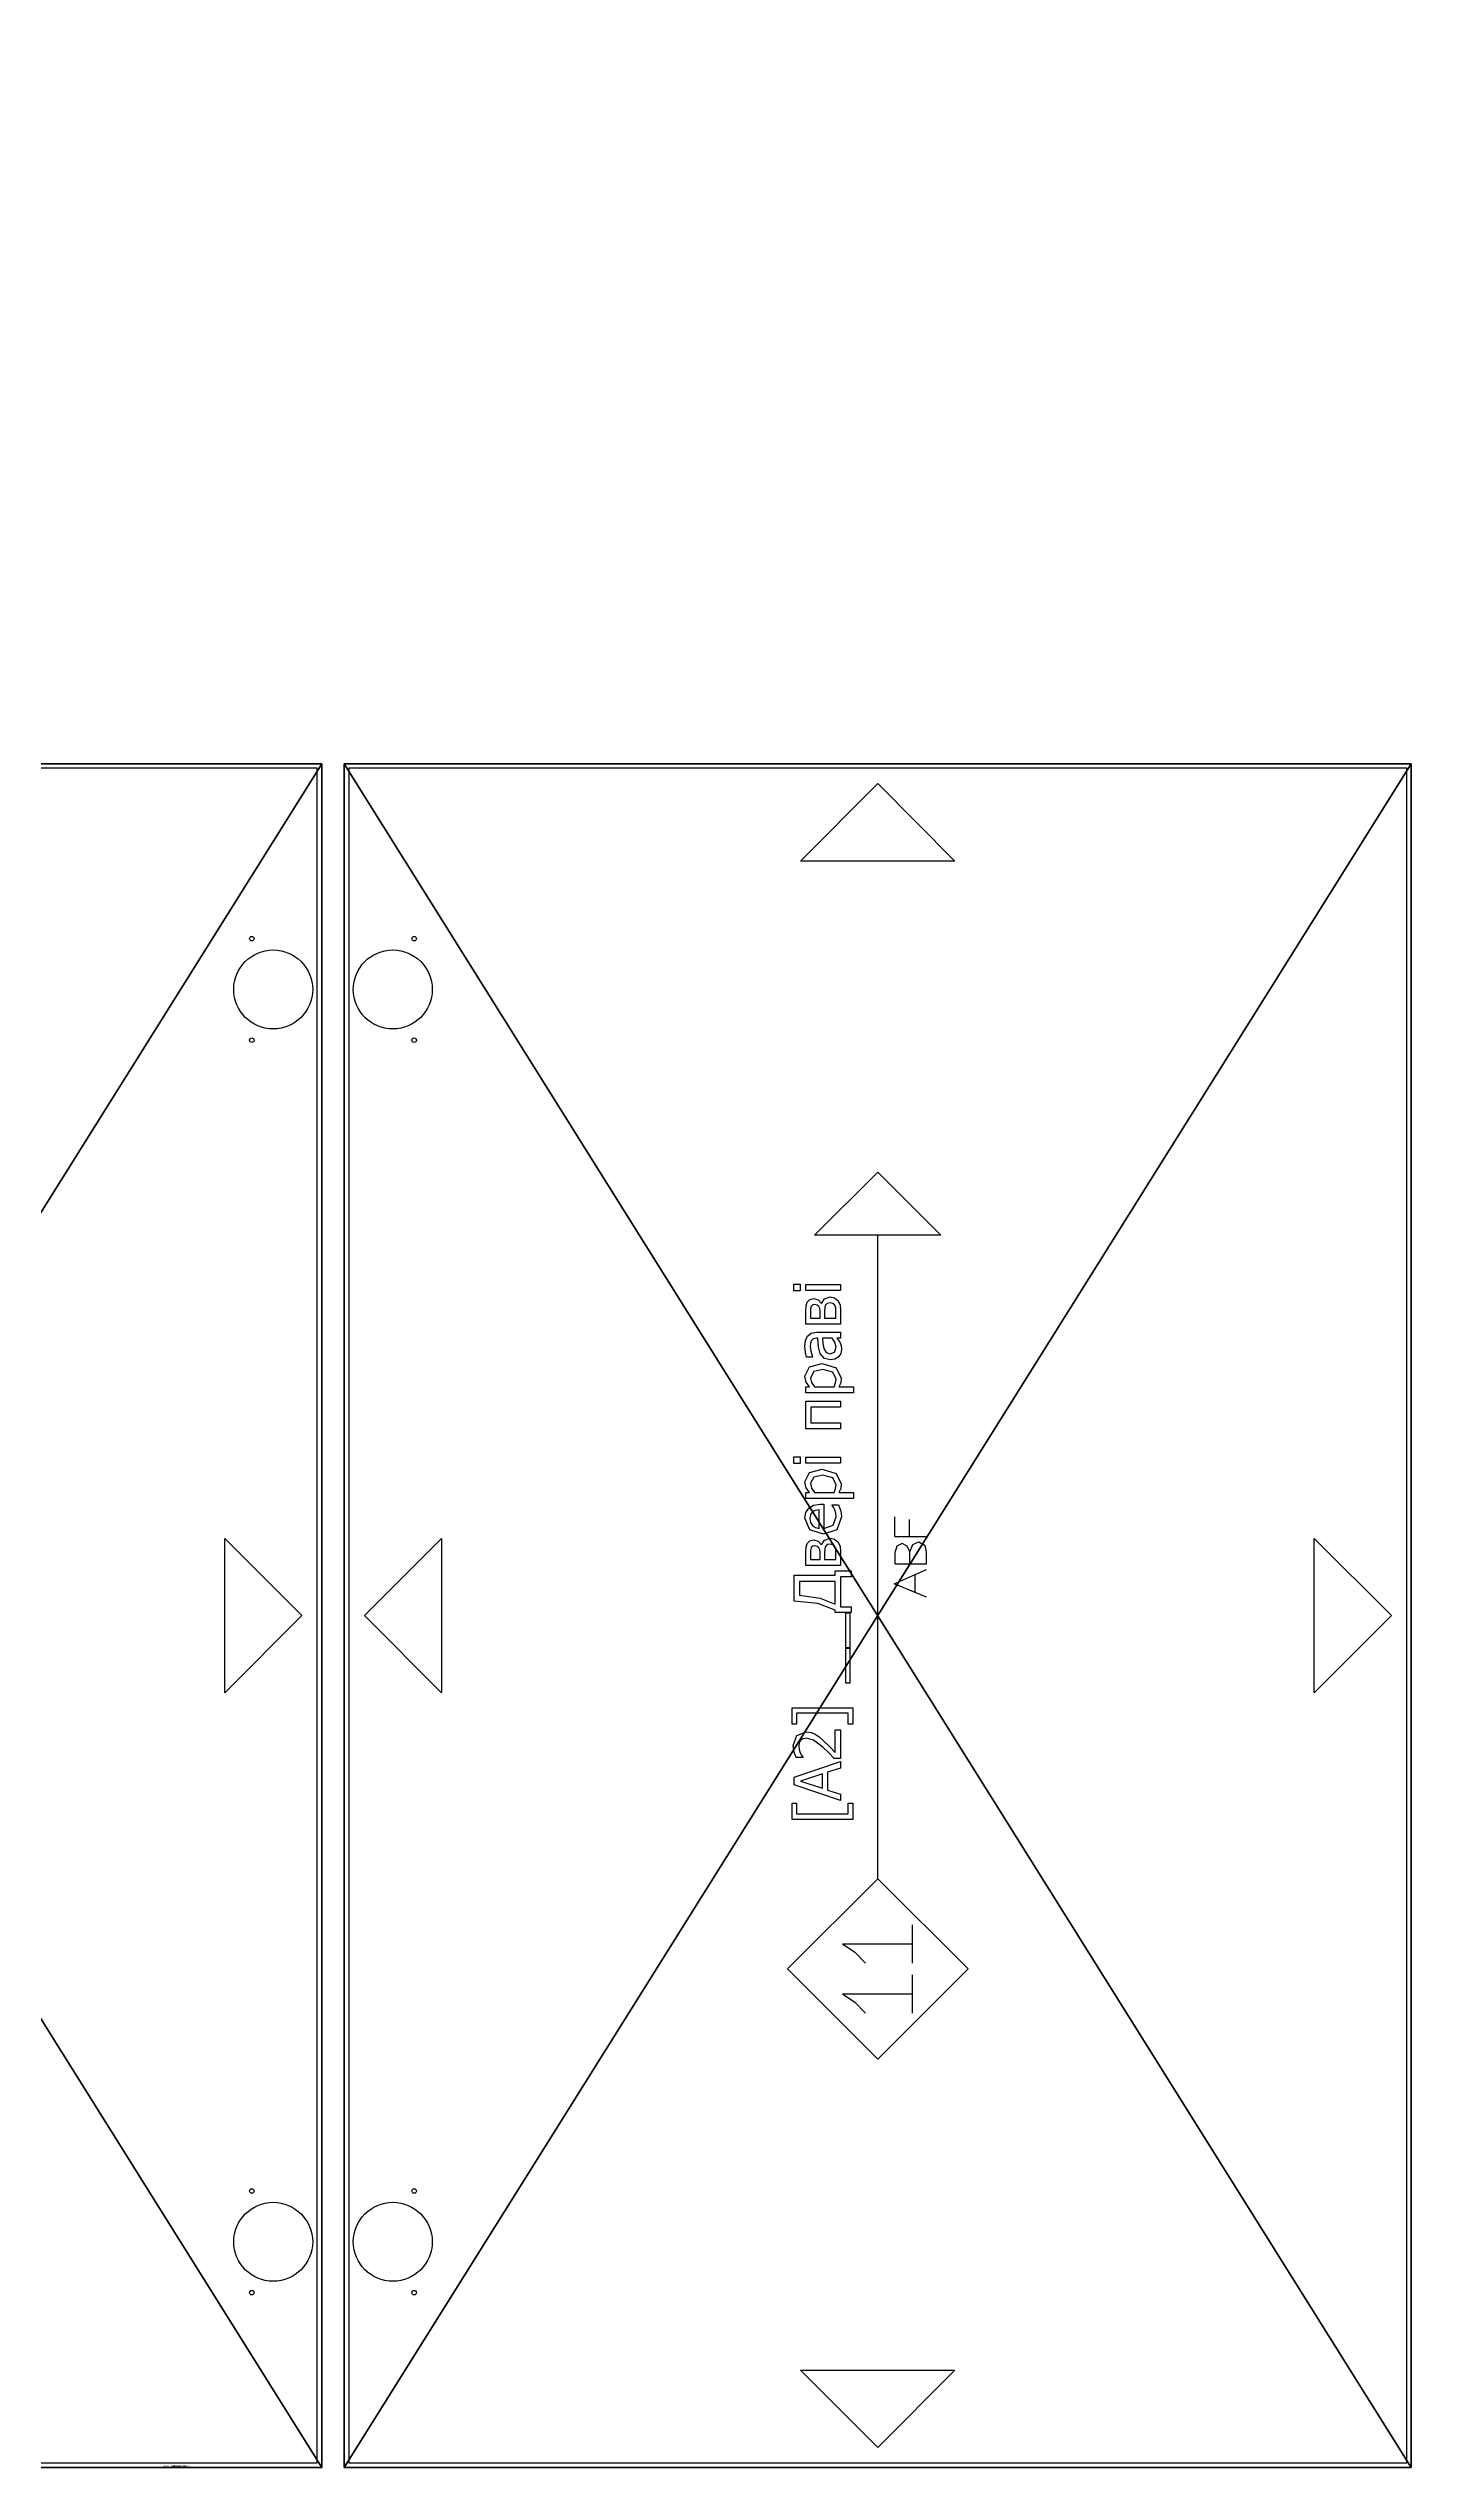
# Model space of a CAD drawing. Header units: millimetres. Extents: x -45532 to 18, y -11338 to 4436.
# Drawn here: x -8502 to -7893, y -2 to 1072 of the extents above; entities that cross this region are included whole.
import ezdxf

# ---------------------------------------------------------------- set-up
doc = ezdxf.new("R2010")
doc.units = ezdxf.units.MM
doc.header["$LTSCALE"] = 25.4
doc.layers.get('0').update_dxf_attribs({"true_color": 0xffffff})
for name, color, linetype, true_color in [('ABF_cuttingLines', 134, 'Continuous', 0x009987), ('ABF_edgeBanding', 252, 'Continuous', 0x777799), ('ABF_Label', 190, 'Continuous', 0x9900ff), ('DEPTH13-ARTICLE96053', 36, 'Continuous', 0x664400), ('DEPTH3.0-ARTICLE46331', 134, 'Continuous', 0x009987)]:
    doc.layers.add(name, color=color, linetype=linetype, true_color=true_color)

# ---------------------------------------------------------------- blocks, each defined once
blk = doc.blocks.new('Group376#1')
at = {"layer": 'DEPTH13-ARTICLE96053', "color": 0}
blk.add_circle((-21.5, 0), 17.5, dxfattribs=at)
at = {"layer": 'DEPTH3.0-ARTICLE46331', "color": 0}
for centre in [(-31, 22.5), (-31, -22.5)]:
    blk.add_circle(centre, 1, dxfattribs=at)
blk = doc.blocks.new('Group378#1')
at = {"layer": 'DEPTH13-ARTICLE96053', "color": 0}
blk.add_circle((-21.5, 0), 17.5, dxfattribs=at)
at = {"layer": 'DEPTH3.0-ARTICLE46331', "color": 0}
for centre in [(-31, 22.5), (-31, -22.5)]:
    blk.add_circle(centre, 1, dxfattribs=at)
blk = doc.blocks.new('Group1123#1')
at = {"layer": 'ABF_Label', "color": 0}
for p, q in [((-57.33, 7.03), (-57.33, 24.09)), ((-57.33, 24.09), (-52.77, 24.09)), ((-52.77, 22.84), (-55.79, 22.84)), ((-55.79, 22.84), (-55.79, 8.29)), ((-52.77, 24.09), (-52.77, 22.84)), ((-52, 10.47), (-47.6, 23.51)), ((-46.58, 21.74), (-48.58, 15.59)), ((-47.6, 23.51), (-45.47, 23.51)), ((-44.56, 15.59), (-46.58, 21.74)), ((-45.47, 23.51), (-41.07, 10.47)), ((-39.93, 22.99), (-38.42, 23.52)), ((-39.93, 21.13), (-39.93, 22.99)), ((-39.83, 21.13), (-39.93, 21.13)), ((-39.28, 21.49), (-39.83, 21.13)), ((-38.57, 21.85), (-39.28, 21.49)), ((-37.66, 22.15), (-38.57, 21.85)), ((-38.42, 23.52), (-36.58, 23.78)), ((-36.72, 22.26), (-37.66, 22.15)), ((-35.83, 22.13), (-36.72, 22.26)), ((-36.58, 23.78), (-33.73, 22.81)), ((-35.12, 21.74), (-35.83, 22.13)), ((-34.65, 21.06), (-35.12, 21.74)), ((-34.48, 20.1), (-34.65, 21.06)), ((-33.73, 22.81), (-32.7, 20.19)), ((-30.51, 22.84), (-30.51, 24.09)), ((-30.51, 24.09), (-25.95, 24.09)), ((-27.48, 22.84), (-30.51, 22.84)), ((-27.48, 8.29), (-27.48, 22.84)), ((-25.95, 24.09), (-25.95, 7.03)), ((3.39, 16.9), (4.09, 23.51)), ((4.09, 23.51), (11.37, 23.51)), ((5.72, 22), (4.93, 16.26)), ((9.63, 22), (5.72, 22)), ((9.63, 12.01), (9.63, 22)), ((11.37, 23.51), (11.37, 12.01)), ((24.13, 19.11), (27.41, 20.52)), ((27.41, 20.52), (29.02, 20.26)), ((36, 20.15), (37.64, 20.52)), ((37.64, 20.52), (40.26, 19.19)), ((42.83, 21.89), (42.83, 23.6)), ((42.83, 23.6), (44.7, 23.6)), ((44.7, 21.89), (42.83, 21.89)), ((44.7, 23.6), (44.7, 21.89)), ((65.73, 20.15), (67.36, 20.52)), ((67.36, 20.52), (69.99, 19.19)), ((74.05, 20.33), (75.74, 20.49)), ((75.74, 20.49), (77.43, 20.33)), ((91.38, 21.89), (91.38, 23.6)), ((91.38, 23.6), (93.25, 23.6)), ((93.25, 21.89), (91.38, 21.89)), ((93.25, 23.6), (93.25, 21.89)), ((-49.07, 14.11), (-50.25, 10.47)), ((-44.08, 14.11), (-49.07, 14.11)), ((-48.58, 15.59), (-44.56, 15.59)), ((-42.9, 10.47), (-44.08, 14.11)), ((-40.2, 12.3), (-38.56, 13.87)), ((-38.56, 13.87), (-37.06, 15.44)), ((-37.06, 15.44), (-35.03, 18.06)), ((-35.11, 15.35), (-36.95, 13.49)), ((-34.15, 16.45), (-35.11, 15.35)), ((-35.03, 18.06), (-34.48, 20.1)), ((-33.37, 17.58), (-34.15, 16.45)), ((-32.88, 18.78), (-33.37, 17.58)), ((-32.7, 20.19), (-32.88, 18.78)), ((1.56, 12.01), (3.39, 16.9)), ((4.93, 16.26), (3.23, 12.01)), ((14.15, 10.47), (14.15, 20.25)), ((14.15, 20.25), (17.74, 20.25)), ((17.34, 18.94), (15.77, 18.94)), ((15.77, 18.94), (15.77, 16.26)), ((15.77, 16.26), (17.67, 16.26)), ((17.71, 14.98), (15.77, 14.98)), ((15.77, 14.98), (15.77, 11.78)), ((18.42, 18.91), (17.34, 18.94)), ((17.67, 16.26), (18.52, 16.31)), ((18.68, 14.94), (17.71, 14.98)), ((17.74, 20.25), (19.31, 20.18)), ((19.13, 18.71), (18.42, 18.91)), ((18.52, 16.31), (19.09, 16.55)), ((19.34, 14.76), (18.68, 14.94)), ((19.09, 16.55), (19.5, 17.03)), ((19.51, 18.32), (19.13, 18.71)), ((19.31, 20.18), (20.3, 19.85)), ((19.97, 14.22), (19.34, 14.76)), ((19.5, 17.03), (19.62, 17.74)), ((19.62, 17.74), (19.51, 18.32)), ((20.92, 16.74), (19.9, 15.88)), ((19.9, 15.88), (19.94, 15.82)), ((19.94, 15.82), (21.28, 15)), ((20.12, 13.42), (19.97, 14.22)), ((20.3, 19.85), (21.06, 19.1)), ((21.31, 18), (20.92, 16.74)), ((21.06, 19.1), (21.31, 18)), ((21.28, 15), (21.82, 13.43)), ((22.88, 15.3), (24.13, 19.11)), ((24.17, 11.56), (22.88, 15.3)), ((24.8, 17.54), (24.55, 16.45)), ((24.55, 16.45), (29.73, 16.45)), ((31.33, 15.19), (24.55, 15.19)), ((24.55, 15.19), (25.41, 12.58)), ((25.36, 18.39), (24.8, 17.54)), ((26.19, 18.97), (25.36, 18.39)), ((27.31, 19.16), (26.19, 18.97)), ((28.43, 18.97), (27.31, 19.16)), ((29.17, 18.41), (28.43, 18.97)), ((29.02, 20.26), (30.24, 19.44)), ((29.57, 17.6), (29.17, 18.41)), ((29.73, 16.45), (29.57, 17.6)), ((30.24, 19.44), (31.05, 18.06)), ((31.05, 18.06), (31.33, 16.08)), ((31.33, 16.08), (31.33, 15.19)), ((32.99, 6.86), (32.99, 20.25)), ((32.99, 20.25), (34.64, 20.25)), ((34.64, 20.25), (34.64, 19.23)), ((34.64, 19.23), (36, 20.15)), ((35.88, 18.64), (34.64, 17.84)), ((34.64, 17.84), (34.64, 12.3)), ((37.23, 18.95), (35.88, 18.64)), ((38.97, 18.03), (37.23, 18.95)), ((38.79, 12.69), (39.5, 15.43)), ((39.5, 15.43), (38.97, 18.03)), ((41.2, 15.62), (40.03, 11.72)), ((40.26, 19.19), (41.2, 15.62)), ((42.94, 10.47), (42.94, 20.25)), ((42.94, 20.25), (44.59, 20.25)), ((44.59, 20.25), (44.59, 10.47)), ((52.61, 10.47), (52.61, 20.25)), ((52.61, 20.25), (60.34, 20.25)), ((58.69, 18.83), (54.26, 18.83)), ((54.26, 18.83), (54.26, 10.47)), ((58.69, 10.47), (58.69, 18.83)), ((60.34, 20.25), (60.34, 10.47)), ((62.72, 6.86), (62.72, 20.25)), ((62.72, 20.25), (64.37, 20.25)), ((64.37, 20.25), (64.37, 19.23)), ((64.37, 19.23), (65.73, 20.15)), ((65.61, 18.64), (64.37, 17.84)), ((64.37, 17.84), (64.37, 12.3)), ((66.96, 18.95), (65.61, 18.64)), ((68.69, 18.03), (66.96, 18.95)), ((68.52, 12.69), (69.23, 15.43)), ((69.23, 15.43), (68.69, 18.03)), ((70.93, 15.62), (69.76, 11.72)), ((69.99, 19.19), (70.93, 15.62)), ((71.95, 13.3), (72.38, 15.03)), ((72.38, 15.03), (73.74, 16.17)), ((72.75, 20.04), (74.05, 20.33)), ((72.75, 18.37), (72.75, 20.04)), ((72.85, 18.37), (72.75, 18.37)), ((74.39, 18.86), (72.85, 18.37)), ((74.08, 14.57), (73.65, 13.41)), ((73.74, 16.17), (75.68, 16.69)), ((75.17, 15.19), (74.08, 14.57)), ((75.73, 19.03), (74.39, 18.86)), ((76.62, 15.45), (75.17, 15.19)), ((75.68, 16.69), (78.1, 16.9)), ((76.66, 18.97), (75.73, 19.03)), ((78.1, 15.59), (76.62, 15.45)), ((77.43, 18.7), (76.66, 18.97)), ((77.43, 20.33), (78.68, 19.76)), ((77.93, 18.15), (77.43, 18.7)), ((78.1, 17.22), (77.93, 18.15)), ((78.1, 16.9), (78.1, 17.22)), ((78.1, 12.88), (78.1, 15.59)), ((78.68, 19.76), (79.48, 18.72)), ((79.48, 18.72), (79.74, 17.16)), ((79.74, 17.16), (79.74, 10.47)), ((82.05, 10.47), (82.05, 20.25)), ((82.05, 20.25), (85.64, 20.25)), ((85.25, 18.94), (83.68, 18.94)), ((83.68, 18.94), (83.68, 16.26)), ((83.68, 16.26), (85.57, 16.26)), ((85.62, 14.98), (83.68, 14.98)), ((83.68, 14.98), (83.68, 11.78)), ((86.33, 18.91), (85.25, 18.94)), ((85.57, 16.26), (86.43, 16.31)), ((86.59, 14.94), (85.62, 14.98)), ((85.64, 20.25), (87.22, 20.18)), ((87.03, 18.71), (86.33, 18.91)), ((86.43, 16.31), (86.99, 16.55)), ((87.24, 14.76), (86.59, 14.94)), ((86.99, 16.55), (87.4, 17.03)), ((87.42, 18.32), (87.03, 18.71)), ((87.22, 20.18), (88.21, 19.85)), ((87.88, 14.22), (87.24, 14.76)), ((87.4, 17.03), (87.52, 17.74)), ((87.52, 17.74), (87.42, 18.32)), ((88.83, 16.74), (87.81, 15.88)), ((87.81, 15.88), (87.85, 15.82)), ((87.85, 15.82), (89.18, 15)), ((88.02, 13.42), (87.88, 14.22)), ((88.21, 19.85), (88.97, 19.1)), ((89.22, 18), (88.83, 16.74)), ((88.97, 19.1), (89.22, 18)), ((89.18, 15), (89.72, 13.43)), ((91.49, 10.47), (91.49, 20.25)), ((91.49, 20.25), (93.14, 20.25)), ((93.14, 20.25), (93.14, 10.47)), ((-106.46, 9.92), (-108.75, 6.47)), ((-106.46, 9.92), (-106.46, -9.75)), ((-92.39, 9.92), (-94.68, 6.47)), ((-92.39, 9.92), (-92.39, -9.75)), ((-52.77, 7.03), (-57.33, 7.03)), ((-55.79, 8.29), (-52.77, 8.29)), ((-52.77, 8.29), (-52.77, 7.03)), ((-50.25, 10.47), (-52, 10.47)), ((-41.07, 10.47), (-42.9, 10.47)), ((-40.2, 10.47), (-40.2, 12.3)), ((-32.15, 10.47), (-40.2, 10.47)), ((-36.95, 13.49), (-38.56, 11.96)), ((-38.56, 11.96), (-32.15, 11.96)), ((-32.15, 11.96), (-32.15, 10.47)), ((-30.51, 7.03), (-30.51, 8.29)), ((-30.51, 8.29), (-27.48, 8.29)), ((-25.95, 7.03), (-30.51, 7.03)), ((-19.03, 7.84), (-19.03, 8.98)), ((-19.03, 8.98), (-9.24, 8.98)), ((-9.24, 7.84), (-19.03, 7.84)), ((-9.24, 8.98), (-8.96, 8.98)), ((-9.24, 7.84), (-9.24, 8.98)), ((-9.24, 8.98), (0.83, 8.98)), ((-8.96, 7.84), (-9.24, 7.84)), ((0.83, 7.84), (-9.24, 7.84)), ((-8.96, 8.98), (-8.96, 7.84)), ((0.83, 8.98), (0.83, 7.84)), ((0.85, 7.51), (0.85, 12.01)), ((0.85, 12.01), (1.56, 12.01)), ((2.5, 7.51), (0.85, 7.51)), ((10.96, 10.5), (2.5, 10.5)), ((2.5, 10.5), (2.5, 7.51)), ((3.23, 12.01), (9.63, 12.01)), ((10.96, 7.51), (10.96, 10.5)), ((12.6, 7.51), (10.96, 7.51)), ((11.37, 12.01), (12.6, 12.01)), ((12.6, 12.01), (12.6, 7.51)), ((17.99, 10.47), (14.15, 10.47)), ((15.77, 11.78), (17.2, 11.78)), ((17.2, 11.78), (18.58, 11.85)), ((19.55, 10.63), (17.99, 10.47)), ((18.58, 11.85), (19.42, 12.13)), ((19.42, 12.13), (19.95, 12.66)), ((20.8, 11.25), (19.55, 10.63)), ((19.95, 12.66), (20.12, 13.42)), ((21.55, 12.17), (20.8, 11.25)), ((21.82, 13.43), (21.55, 12.17)), ((27.8, 10.24), (24.17, 11.56)), ((25.41, 12.58), (27.78, 11.68)), ((27.78, 11.68), (28.85, 11.8)), ((28.79, 10.31), (27.8, 10.24)), ((29.66, 10.51), (28.79, 10.31)), ((28.85, 11.8), (29.79, 12.11)), ((30.43, 10.78), (29.66, 10.51)), ((29.79, 12.11), (30.54, 12.5)), ((31.15, 11.06), (30.43, 10.78)), ((30.54, 12.5), (31.05, 12.86)), ((31.05, 12.86), (31.15, 12.86)), ((31.15, 12.86), (31.15, 11.06)), ((34.64, 6.86), (32.99, 6.86)), ((34.64, 12.3), (35.75, 11.87)), ((35.79, 10.44), (34.64, 10.96)), ((34.64, 10.96), (34.64, 6.86)), ((35.75, 11.87), (36.8, 11.75)), ((37.08, 10.27), (35.79, 10.44)), ((36.8, 11.75), (38.79, 12.69)), ((40.03, 11.72), (37.08, 10.27)), ((44.59, 10.47), (42.94, 10.47)), ((54.26, 10.47), (52.61, 10.47)), ((60.34, 10.47), (58.69, 10.47)), ((64.37, 6.86), (62.72, 6.86)), ((64.37, 12.3), (65.48, 11.87)), ((65.51, 10.44), (64.37, 10.96)), ((64.37, 10.96), (64.37, 6.86)), ((65.48, 11.87), (66.53, 11.75)), ((66.8, 10.27), (65.51, 10.44)), ((66.53, 11.75), (68.52, 12.69)), ((69.76, 11.72), (66.8, 10.27)), ((72.19, 12.06), (71.95, 13.3)), ((72.82, 11.06), (72.19, 12.06)), ((73.77, 10.42), (72.82, 11.06)), ((73.65, 13.41), (74.12, 12.14)), ((74.92, 10.2), (73.77, 10.42)), ((74.12, 12.14), (75.51, 11.71)), ((76.06, 10.32), (74.92, 10.2)), ((75.51, 11.71), (76.92, 12.05)), ((76.91, 10.67), (76.06, 10.32)), ((77.56, 11.09), (76.91, 10.67)), ((76.92, 12.05), (78.1, 12.88)), ((78.1, 11.51), (77.56, 11.09)), ((78.1, 10.47), (78.1, 11.51)), ((79.74, 10.47), (78.1, 10.47)), ((85.9, 10.47), (82.05, 10.47)), ((83.68, 11.78), (85.11, 11.78)), ((85.11, 11.78), (86.48, 11.85)), ((87.46, 10.63), (85.9, 10.47)), ((86.48, 11.85), (87.32, 12.13)), ((87.32, 12.13), (87.86, 12.66)), ((88.71, 11.25), (87.46, 10.63)), ((87.86, 12.66), (88.02, 13.42)), ((89.45, 12.17), (88.71, 11.25)), ((89.72, 13.43), (89.45, 12.17)), ((93.14, 10.47), (91.49, 10.47)), ((-108.75, 6.47), (-111.87, 3.45)), ((-94.68, 6.47), (-97.79, 3.45)), ((-74.02, 0), (107.04, 0)), ((6.49, -10.57), (8.95, -4.58)), ((8.95, -4.58), (11.61, -10.57)), ((14.53, -4.88), (17.96, -4.88)), ((14.53, -4.88), (14.53, -8.98)), ((19.51, -5.38), (17.96, -4.88)), ((20.29, -6.84), (19.51, -5.38)), ((22.27, -4.79), (22.27, -8.97)), ((22.27, -4.79), (27.81, -4.79)), ((-111.87, -9.75), (-106.46, -9.75)), ((-106.46, -9.75), (-101.04, -9.75)), ((-97.79, -9.75), (-92.39, -9.75)), ((-92.39, -9.75), (-86.97, -9.75)), ((5.21, -13.72), (6.49, -10.57)), ((6.49, -10.57), (11.61, -10.57)), ((11.61, -10.57), (13.01, -13.72)), ((14.53, -8.98), (14.53, -13.72)), ((14.53, -8.98), (17.96, -8.98)), ((17.96, -8.98), (19.55, -8.25)), ((17.96, -8.98), (20.04, -9.9)), ((17.96, -13.72), (19.76, -13.36)), ((19.55, -8.25), (20.29, -6.84)), ((20.74, -11.59), (19.76, -13.36)), ((20.04, -9.9), (20.74, -11.59)), ((22.27, -8.97), (27.09, -8.97)), ((22.27, -8.97), (22.27, -13.72)), ((14.53, -13.72), (17.96, -13.72))]:
    blk.add_line(p, q, dxfattribs=at)
for points in [[(-74.02, 0, 0), (-99.42, -25.4, 0), (-124.82, 0, 0), (-99.42, 25.4, 0), (-74.02, 0, 0)], [(107.04, 17.78, 0), (124.82, 0, 0), (107.04, -17.78, 0), (107.04, 17.78, 0)]]:
    blk.add_polyline3d(points, close=True, dxfattribs=at)
blk = doc.blocks.new('Group1720#1')
at = {"layer": 'ABF_cuttingLines', "color": 0}
blk.add_polyline3d([(-1495.4, 754.5, 0), (-1495.4, 3.5, 0), (-1026.4, 3.5, 0), (-1026.4, 754.5, 0), (-1495.4, 754.5, 0)], close=True, dxfattribs=at)
blk = doc.blocks.new('Group1721#1')
at = {"layer": 'ABF_edgeBanding', "color": 0}
for points in [[(-1260.9, 747.7, 0), (-1226.7, 713.4, 0), (-1295.1, 713.4, 0), (-1260.9, 747.7, 0)], [(-1488.5, 379, 0), (-1454.3, 413.2, 0), (-1454.3, 344.8, 0), (-1488.5, 379, 0)], [(-1033.2, 379, 0), (-1067.4, 344.8, 0), (-1067.4, 413.2, 0), (-1033.2, 379, 0)], [(-1260.9, 10.3, 0), (-1295.1, 44.6, 0), (-1226.7, 44.6, 0), (-1260.9, 10.3, 0)]]:
    blk.add_polyline3d(points, close=True, dxfattribs=at)
blk = doc.blocks.new('_____#86')
at = {"color": 0}
for p, q in [((-1024.4, 756.5), (-1497.4, 756.5)), ((-1497.4, 756.5), (-1497.4, 1.5)), ((-1024.4, 756.5, 18), (-1497.4, 756.5, 18)), ((-1497.4, 756.5, 18), (-1497.4, 1.5, 18)), ((-1024.4, 756.5), (-1497.4, 756.5)), ((-1497.4, 756.5), (-1497.4, 756.5, 18)), ((-1024.4, 756.5, 18), (-1497.4, 756.5, 18)), ((-1497.4, 756.5), (-1497.4, 1.5)), ((-1497.4, 756.5, 18), (-1497.4, 1.5, 18)), ((-1497.4, 756.5), (-1497.4, 756.5, 18)), ((-1024.4, 1.5), (-1024.4, 756.5)), ((-1024.4, 1.5, 18), (-1024.4, 756.5, 18)), ((-1024.4, 756.5), (-1024.4, 756.5, 18)), ((-1024.4, 1.5), (-1024.4, 756.5)), ((-1024.4, 756.5), (-1024.4, 756.5, 18)), ((-1024.4, 1.5, 18), (-1024.4, 756.5, 18)), ((-1497.4, 1.5), (-1024.4, 1.5)), ((-1497.4, 1.5, 18), (-1024.4, 1.5, 18)), ((-1497.4, 1.5), (-1497.4, 1.5, 18)), ((-1497.4, 1.5), (-1024.4, 1.5)), ((-1497.4, 1.5, 18), (-1024.4, 1.5, 18)), ((-1497.4, 1.5), (-1497.4, 1.5, 18)), ((-1024.4, 1.5), (-1024.4, 1.5, 18)), ((-1024.4, 1.5), (-1024.4, 1.5, 18))]:
    blk.add_line(p, q, dxfattribs=at)
at = {"color": 0, "rotation": 180}
for name, p in [('Group376#1', (-1497.4, 656.5, 18)), ('Group378#1', (-1497.4, 101.5, 18))]:
    blk.add_blockref(name, p, dxfattribs=at)
at = {"layer": 'ABF_cuttingLines', "color": 0}
blk.add_blockref('Group1720#1', (0, 0, 18), dxfattribs=at)
at = {"layer": 'ABF_edgeBanding', "color": 0}
blk.add_blockref('Group1721#1', (0, 0, 18), dxfattribs=at)
at = {"layer": 'ABF_Label', "color": 0, "xscale": 1.574803149606299, "yscale": 1.574803149606299, "rotation": 90}
blk.add_blockref('Group1123#1', (-1260.9, 379, 18), dxfattribs=at)
at = {"color": 0}
mesh = blk.add_polyface(dxfattribs=at)
corners = [(-1024.4, 756.5), (-1497.4, 1.5), (-1497.4, 756.5), (-1024.4, 1.5)]
mesh.append_faces([[corners[k] for k in face] for face in [(0, 1, 2), (1, 0, 3)]], dxfattribs={"vtx0": -1, "color": 0})
at = {"color": 7, "true_color": 0xffffff}
mesh = blk.add_polyface(dxfattribs=at)
corners = [(-1024.4, 1.5, 18), (-1497.4, 756.5, 18), (-1497.4, 1.5, 18), (-1024.4, 756.5, 18)]
mesh.append_faces([[corners[k] for k in face] for face in [(0, 1, 2), (1, 0, 3)]], dxfattribs={"vtx0": -1, "color": 7})
at = {"color": 0}
mesh = blk.add_polyface(dxfattribs=at)
corners = [(-1497.4, 756.5, 18), (-1024.4, 756.5), (-1497.4, 756.5), (-1024.4, 756.5, 18)]
mesh.append_faces([[corners[k] for k in face] for face in [(0, 1, 2), (1, 0, 3)]], dxfattribs={"vtx0": -1, "color": 0})
mesh = blk.add_polyface(dxfattribs=at)
corners = [(-1497.4, 756.5, 18), (-1497.4, 1.5), (-1497.4, 1.5, 18), (-1497.4, 756.5)]
mesh.append_faces([[corners[k] for k in face] for face in [(0, 1, 2), (1, 0, 3)]], dxfattribs={"vtx0": -1, "color": 0})
mesh = blk.add_polyface(dxfattribs=at)
corners = [(-1024.4, 756.5), (-1024.4, 1.5, 18), (-1024.4, 1.5), (-1024.4, 756.5, 18)]
mesh.append_faces([[corners[k] for k in face] for face in [(0, 1, 2), (1, 0, 3)]], dxfattribs={"vtx0": -1, "color": 0})
mesh = blk.add_polyface(dxfattribs=at)
corners = [(-1024.4, 1.5, 18), (-1497.4, 1.5), (-1024.4, 1.5), (-1497.4, 1.5, 18)]
mesh.append_faces([[corners[k] for k in face] for face in [(0, 1, 2), (1, 0, 3)]], dxfattribs={"vtx0": -1, "color": 0})
blk = doc.blocks.new('Group372#1')
at = {"layer": 'DEPTH13-ARTICLE96053', "color": 0}
blk.add_circle((21.5, 0), 17.5, dxfattribs=at)
at = {"layer": 'DEPTH3.0-ARTICLE46331', "color": 0}
for centre in [(31, 22.5), (31, -22.5)]:
    blk.add_circle(centre, 1, dxfattribs=at)
blk = doc.blocks.new('Group374#1')
at = {"layer": 'DEPTH13-ARTICLE96053', "color": 0}
blk.add_circle((21.5, 0), 17.5, dxfattribs=at)
at = {"layer": 'DEPTH3.0-ARTICLE46331', "color": 0}
for centre in [(31, 22.5), (31, -22.5)]:
    blk.add_circle(centre, 1, dxfattribs=at)
blk = doc.blocks.new('Group1133#1')
at = {"layer": 'ABF_Label', "color": 0}
for p, q in [((-49.64, 7.03), (-49.64, 24.09)), ((-49.64, 24.09), (-45.08, 24.09)), ((-45.08, 22.84), (-48.1, 22.84)), ((-48.1, 22.84), (-48.1, 8.29)), ((-45.08, 24.09), (-45.08, 22.84)), ((-44.31, 10.47), (-39.91, 23.51)), ((-38.89, 21.74), (-40.89, 15.59)), ((-39.91, 23.51), (-37.78, 23.51)), ((-36.87, 15.59), (-38.89, 21.74)), ((-37.78, 23.51), (-33.38, 10.47)), ((-32.24, 22.99), (-30.73, 23.52)), ((-32.24, 21.13), (-32.24, 22.99)), ((-32.14, 21.13), (-32.24, 21.13)), ((-31.59, 21.49), (-32.14, 21.13)), ((-30.88, 21.85), (-31.59, 21.49)), ((-29.97, 22.15), (-30.88, 21.85)), ((-30.73, 23.52), (-28.89, 23.78)), ((-29.03, 22.26), (-29.97, 22.15)), ((-28.14, 22.13), (-29.03, 22.26)), ((-28.89, 23.78), (-26.04, 22.81)), ((-27.43, 21.74), (-28.14, 22.13)), ((-26.96, 21.06), (-27.43, 21.74)), ((-26.79, 20.1), (-26.96, 21.06)), ((-26.04, 22.81), (-25.01, 20.19)), ((-22.82, 22.84), (-22.82, 24.09)), ((-22.82, 24.09), (-18.26, 24.09)), ((-19.79, 22.84), (-22.82, 22.84)), ((-19.79, 8.29), (-19.79, 22.84)), ((-18.26, 24.09), (-18.26, 7.03)), ((11.08, 16.9), (11.78, 23.51)), ((11.78, 23.51), (19.06, 23.51)), ((13.41, 22), (12.62, 16.26)), ((17.32, 22), (13.41, 22)), ((17.32, 12.01), (17.32, 22)), ((19.06, 23.51), (19.06, 12.01)), ((31.82, 19.11), (35.1, 20.52)), ((35.1, 20.52), (36.71, 20.26)), ((43.69, 20.15), (45.33, 20.52)), ((45.33, 20.52), (47.95, 19.19)), ((50.52, 21.89), (50.52, 23.6)), ((50.52, 23.6), (52.39, 23.6)), ((52.39, 21.89), (50.52, 21.89)), ((52.39, 23.6), (52.39, 21.89)), ((70.18, 21.89), (70.18, 23.6)), ((70.18, 23.6), (72.06, 23.6)), ((72.06, 21.89), (70.18, 21.89)), ((72.06, 23.6), (72.06, 21.89)), ((83.69, 21.89), (83.69, 23.6)), ((83.69, 23.6), (85.56, 23.6)), ((85.56, 21.89), (83.69, 21.89)), ((85.56, 23.6), (85.56, 21.89)), ((-41.38, 14.11), (-42.56, 10.47)), ((-36.39, 14.11), (-41.38, 14.11)), ((-40.89, 15.59), (-36.87, 15.59)), ((-35.21, 10.47), (-36.39, 14.11)), ((-32.51, 12.3), (-30.87, 13.87)), ((-30.87, 13.87), (-29.37, 15.44)), ((-29.37, 15.44), (-27.34, 18.06)), ((-27.42, 15.35), (-29.26, 13.49)), ((-26.46, 16.45), (-27.42, 15.35)), ((-27.34, 18.06), (-26.79, 20.1)), ((-25.68, 17.58), (-26.46, 16.45)), ((-25.19, 18.78), (-25.68, 17.58)), ((-25.01, 20.19), (-25.19, 18.78)), ((9.25, 12.01), (11.08, 16.9)), ((12.62, 16.26), (10.92, 12.01)), ((21.84, 10.47), (21.84, 20.25)), ((21.84, 20.25), (25.43, 20.25)), ((25.03, 18.94), (23.46, 18.94)), ((23.46, 18.94), (23.46, 16.26)), ((23.46, 16.26), (25.36, 16.26)), ((25.4, 14.98), (23.46, 14.98)), ((23.46, 14.98), (23.46, 11.78)), ((26.11, 18.91), (25.03, 18.94)), ((25.36, 16.26), (26.21, 16.31)), ((26.37, 14.94), (25.4, 14.98)), ((25.43, 20.25), (27, 20.18)), ((26.82, 18.71), (26.11, 18.91)), ((26.21, 16.31), (26.78, 16.55)), ((27.03, 14.76), (26.37, 14.94)), ((26.78, 16.55), (27.19, 17.03)), ((27.2, 18.32), (26.82, 18.71)), ((27, 20.18), (27.99, 19.85)), ((27.66, 14.22), (27.03, 14.76)), ((27.19, 17.03), (27.31, 17.74)), ((27.31, 17.74), (27.2, 18.32)), ((28.61, 16.74), (27.59, 15.88)), ((27.59, 15.88), (27.63, 15.82)), ((27.63, 15.82), (28.97, 15)), ((27.81, 13.42), (27.66, 14.22)), ((27.99, 19.85), (28.75, 19.1)), ((29, 18), (28.61, 16.74)), ((28.75, 19.1), (29, 18)), ((28.97, 15), (29.51, 13.43)), ((30.57, 15.3), (31.82, 19.11)), ((31.86, 11.56), (30.57, 15.3)), ((32.49, 17.54), (32.24, 16.45)), ((32.24, 16.45), (37.42, 16.45)), ((39.02, 15.19), (32.24, 15.19)), ((32.24, 15.19), (33.1, 12.58)), ((33.05, 18.39), (32.49, 17.54)), ((33.88, 18.97), (33.05, 18.39)), ((35, 19.16), (33.88, 18.97)), ((36.12, 18.97), (35, 19.16)), ((36.86, 18.41), (36.12, 18.97)), ((36.71, 20.26), (37.93, 19.44)), ((37.26, 17.6), (36.86, 18.41)), ((37.42, 16.45), (37.26, 17.6)), ((37.93, 19.44), (38.74, 18.06)), ((38.74, 18.06), (39.02, 16.08)), ((39.02, 16.08), (39.02, 15.19)), ((40.68, 6.86), (40.68, 20.25)), ((40.68, 20.25), (42.33, 20.25)), ((42.33, 20.25), (42.33, 19.23)), ((42.33, 19.23), (43.69, 20.15)), ((43.57, 18.64), (42.33, 17.84)), ((42.33, 17.84), (42.33, 12.3)), ((44.92, 18.95), (43.57, 18.64)), ((46.66, 18.03), (44.92, 18.95)), ((46.48, 12.69), (47.19, 15.43)), ((47.19, 15.43), (46.66, 18.03)), ((48.89, 15.62), (47.72, 11.72)), ((47.95, 19.19), (48.89, 15.62)), ((50.63, 10.47), (50.63, 20.25)), ((50.63, 20.25), (52.28, 20.25)), ((52.28, 20.25), (52.28, 10.47)), ((60.38, 12.17), (61.02, 13.68)), ((61.02, 13.68), (61.31, 16.68)), ((61.31, 16.68), (61.38, 18.38)), ((61.38, 18.38), (61.43, 20.25)), ((61.43, 20.25), (67.88, 20.25)), ((62.58, 13.95), (62.27, 12.46)), ((62.76, 16.26), (62.58, 13.95)), ((62.82, 17.47), (62.76, 16.26)), ((62.87, 18.87), (62.82, 17.47)), ((66.23, 18.87), (62.87, 18.87)), ((66.23, 10.47), (66.23, 18.87)), ((67.88, 20.25), (67.88, 10.47)), ((70.3, 10.47), (70.3, 20.25)), ((70.3, 20.25), (71.94, 20.25)), ((71.94, 20.25), (71.94, 10.47)), ((74.36, 10.47), (74.36, 20.25)), ((74.36, 20.25), (77.95, 20.25)), ((77.56, 18.94), (75.99, 18.94)), ((75.99, 18.94), (75.99, 16.26)), ((75.99, 16.26), (77.88, 16.26)), ((77.93, 14.98), (75.99, 14.98)), ((75.99, 14.98), (75.99, 11.78)), ((78.64, 18.91), (77.56, 18.94)), ((77.88, 16.26), (78.74, 16.31)), ((78.9, 14.94), (77.93, 14.98)), ((77.95, 20.25), (79.53, 20.18)), ((79.34, 18.71), (78.64, 18.91)), ((78.74, 16.31), (79.3, 16.55)), ((79.55, 14.76), (78.9, 14.94)), ((79.3, 16.55), (79.71, 17.03)), ((79.73, 18.32), (79.34, 18.71)), ((79.53, 20.18), (80.52, 19.85)), ((80.19, 14.22), (79.55, 14.76)), ((79.71, 17.03), (79.83, 17.74)), ((79.83, 17.74), (79.73, 18.32)), ((81.14, 16.74), (80.12, 15.88)), ((80.12, 15.88), (80.16, 15.82)), ((80.16, 15.82), (81.49, 15)), ((80.33, 13.42), (80.19, 14.22)), ((80.52, 19.85), (81.28, 19.1)), ((81.53, 18), (81.14, 16.74)), ((81.28, 19.1), (81.53, 18)), ((81.49, 15), (82.03, 13.43)), ((83.8, 10.47), (83.8, 20.25)), ((83.8, 20.25), (85.45, 20.25)), ((85.45, 20.25), (85.45, 10.47)), ((-98.77, 9.92), (-101.06, 6.47)), ((-98.77, 9.92), (-98.77, -9.75)), ((-90.1, 3.01), (-88.35, 8.23)), ((-88.35, 8.23), (-84.65, 9.92)), ((-84.65, 9.92), (-81.29, 8.6)), ((-81.29, 8.6), (-79.94, 6.48)), ((-45.08, 7.03), (-49.64, 7.03)), ((-48.1, 8.29), (-45.08, 8.29)), ((-45.08, 8.29), (-45.08, 7.03)), ((-42.56, 10.47), (-44.31, 10.47)), ((-33.38, 10.47), (-35.21, 10.47)), ((-32.51, 10.47), (-32.51, 12.3)), ((-24.46, 10.47), (-32.51, 10.47)), ((-29.26, 13.49), (-30.87, 11.96)), ((-30.87, 11.96), (-24.46, 11.96)), ((-24.46, 11.96), (-24.46, 10.47)), ((-22.82, 7.03), (-22.82, 8.29)), ((-22.82, 8.29), (-19.79, 8.29)), ((-18.26, 7.03), (-22.82, 7.03)), ((-11.34, 7.84), (-11.34, 8.98)), ((-11.34, 8.98), (-1.55, 8.98)), ((-1.55, 7.84), (-11.34, 7.84)), ((-1.55, 8.98), (-1.27, 8.98)), ((-1.55, 7.84), (-1.55, 8.98)), ((-1.55, 8.98), (8.52, 8.98)), ((-1.27, 7.84), (-1.55, 7.84)), ((8.52, 7.84), (-1.55, 7.84)), ((-1.27, 8.98), (-1.27, 7.84)), ((8.52, 8.98), (8.52, 7.84)), ((8.54, 7.51), (8.54, 12.01)), ((8.54, 12.01), (9.25, 12.01)), ((10.19, 7.51), (8.54, 7.51)), ((18.65, 10.5), (10.19, 10.5)), ((10.19, 10.5), (10.19, 7.51)), ((10.92, 12.01), (17.32, 12.01)), ((18.65, 7.51), (18.65, 10.5)), ((20.29, 7.51), (18.65, 7.51)), ((19.06, 12.01), (20.29, 12.01)), ((20.29, 12.01), (20.29, 7.51)), ((25.68, 10.47), (21.84, 10.47)), ((23.46, 11.78), (24.89, 11.78)), ((24.89, 11.78), (26.27, 11.85)), ((27.24, 10.63), (25.68, 10.47)), ((26.27, 11.85), (27.11, 12.13)), ((27.11, 12.13), (27.64, 12.66)), ((28.49, 11.25), (27.24, 10.63)), ((27.64, 12.66), (27.81, 13.42)), ((29.24, 12.17), (28.49, 11.25)), ((29.51, 13.43), (29.24, 12.17)), ((35.49, 10.24), (31.86, 11.56)), ((33.1, 12.58), (35.47, 11.68)), ((35.47, 11.68), (36.54, 11.8)), ((36.48, 10.31), (35.49, 10.24)), ((37.35, 10.51), (36.48, 10.31)), ((36.54, 11.8), (37.48, 12.11)), ((38.12, 10.78), (37.35, 10.51)), ((37.48, 12.11), (38.23, 12.5)), ((38.84, 11.06), (38.12, 10.78)), ((38.23, 12.5), (38.74, 12.86)), ((38.74, 12.86), (38.84, 12.86)), ((38.84, 12.86), (38.84, 11.06)), ((42.33, 6.86), (40.68, 6.86)), ((42.33, 12.3), (43.44, 11.87)), ((43.48, 10.44), (42.33, 10.96)), ((42.33, 10.96), (42.33, 6.86)), ((43.44, 11.87), (44.49, 11.75)), ((44.77, 10.27), (43.48, 10.44)), ((44.49, 11.75), (46.48, 12.69)), ((47.72, 11.72), (44.77, 10.27)), ((52.28, 10.47), (50.63, 10.47)), ((59.24, 10.47), (59.24, 11.9)), ((59.24, 11.9), (59.33, 11.9)), ((59.55, 10.46), (59.24, 10.47)), ((59.33, 11.9), (59.46, 11.89)), ((59.46, 11.89), (59.61, 11.89)), ((59.91, 10.45), (59.55, 10.46)), ((59.61, 11.89), (60.02, 11.95)), ((60.68, 10.58), (59.91, 10.45)), ((60.02, 11.95), (60.38, 12.17)), ((61.32, 10.97), (60.68, 10.58)), ((61.84, 11.56), (61.32, 10.97)), ((62.27, 12.46), (61.84, 11.56)), ((67.88, 10.47), (66.23, 10.47)), ((71.94, 10.47), (70.3, 10.47)), ((78.21, 10.47), (74.36, 10.47)), ((75.99, 11.78), (77.42, 11.78)), ((77.42, 11.78), (78.79, 11.85)), ((79.77, 10.63), (78.21, 10.47)), ((78.79, 11.85), (79.63, 12.13)), ((79.63, 12.13), (80.17, 12.66)), ((81.02, 11.25), (79.77, 10.63)), ((80.17, 12.66), (80.33, 13.42)), ((81.76, 12.17), (81.02, 11.25)), ((82.03, 13.43), (81.76, 12.17)), ((85.45, 10.47), (83.8, 10.47)), ((-101.06, 6.47), (-104.18, 3.45)), ((-90.1, -3.59), (-90.1, 3.01)), ((-88.41, 0.32), (-90.1, -3.59)), ((-84.65, 2.26), (-88.41, 0.32)), ((-80.9, 0.75), (-84.65, 2.26)), ((-79.28, -3.59), (-80.9, 0.75)), ((-66.33, 0), (99.35, 0)), ((-88.66, -7.95), (-90.1, -3.59)), ((-79.28, -3.59), (-80.85, -7.95)), ((6.49, -10.57), (8.95, -4.58)), ((8.95, -4.58), (11.61, -10.57)), ((14.53, -4.88), (17.96, -4.88)), ((14.53, -4.88), (14.53, -8.98)), ((19.51, -5.38), (17.96, -4.88)), ((20.29, -6.84), (19.51, -5.38)), ((22.27, -4.79), (22.27, -8.97)), ((22.27, -4.79), (27.81, -4.79)), ((-104.18, -9.75), (-98.77, -9.75)), ((-98.77, -9.75), (-93.35, -9.75)), ((-84.65, -9.75), (-88.66, -7.95)), ((-80.85, -7.95), (-84.65, -9.75)), ((5.21, -13.72), (6.49, -10.57)), ((6.49, -10.57), (11.61, -10.57)), ((11.61, -10.57), (13.01, -13.72)), ((14.53, -8.98), (14.53, -13.72)), ((14.53, -8.98), (17.96, -8.98)), ((17.96, -8.98), (19.55, -8.25)), ((17.96, -8.98), (20.04, -9.9)), ((17.96, -13.72), (19.76, -13.36)), ((19.55, -8.25), (20.29, -6.84)), ((20.74, -11.59), (19.76, -13.36)), ((20.04, -9.9), (20.74, -11.59)), ((22.27, -8.97), (27.09, -8.97)), ((22.27, -8.97), (22.27, -13.72)), ((14.53, -13.72), (17.96, -13.72))]:
    blk.add_line(p, q, dxfattribs=at)
for points in [[(-66.33, 0, 0), (-91.73, -25.4, 0), (-117.13, 0, 0), (-91.73, 25.4, 0), (-66.33, 0, 0)], [(99.35, 17.78, 0), (117.13, 0, 0), (99.35, -17.78, 0), (99.35, 17.78, 0)]]:
    blk.add_polyline3d(points, close=True, dxfattribs=at)
blk = doc.blocks.new('Group1722#1')
at = {"layer": 'ABF_cuttingLines', "color": 0}
blk.add_polyline3d([(-1019.4, 754.5, 0), (-1019.4, 3.5, 0), (-550.4, 3.5, 0), (-550.4, 754.5, 0), (-1019.4, 754.5, 0)], close=True, dxfattribs=at)
blk = doc.blocks.new('Group1723#1')
at = {"layer": 'ABF_edgeBanding', "color": 0}
for points in [[(-784.9, 747.7, 0), (-750.7, 713.4, 0), (-819.1, 713.4, 0), (-784.9, 747.7, 0)], [(-1012.5, 379, 0), (-978.3, 413.2, 0), (-978.3, 344.8, 0), (-1012.5, 379, 0)], [(-557.2, 379, 0), (-591.4, 344.8, 0), (-591.4, 413.2, 0), (-557.2, 379, 0)], [(-784.9, 10.3, 0), (-819.1, 44.6, 0), (-750.7, 44.6, 0), (-784.9, 10.3, 0)]]:
    blk.add_polyline3d(points, close=True, dxfattribs=at)
blk = doc.blocks.new('_____#87')
at = {"color": 0}
for p, q in [((-548.4, 756.5), (-1021.4, 756.5)), ((-548.4, 756.5, 18), (-1021.4, 756.5, 18)), ((-548.4, 756.5), (-1021.4, 756.5)), ((-548.4, 756.5, 18), (-1021.4, 756.5, 18)), ((-548.4, 1.5), (-548.4, 756.5)), ((-548.4, 1.5, 18), (-548.4, 756.5, 18)), ((-548.4, 756.5), (-548.4, 756.5, 18)), ((-548.4, 1.5), (-548.4, 756.5)), ((-548.4, 756.5), (-548.4, 756.5, 18)), ((-548.4, 1.5, 18), (-548.4, 756.5, 18)), ((-1021.4, 1.5), (-548.4, 1.5)), ((-1021.4, 1.5, 18), (-548.4, 1.5, 18)), ((-1021.4, 1.5), (-548.4, 1.5)), ((-1021.4, 1.5, 18), (-548.4, 1.5, 18)), ((-548.4, 1.5), (-548.4, 1.5, 18)), ((-548.4, 1.5), (-548.4, 1.5, 18))]:
    blk.add_line(p, q, dxfattribs=at)
ref = blk.add_blockref('Group374#1', (-548.4, 656.5, 18), dxfattribs=dict(at, rotation=180))
ref.add_attrib('Skp_GroupInstanceName', '_ABF_hingeCup', (0, 0), dxfattribs={"height": 1})
ref = blk.add_blockref('Group372#1', (-548.4, 101.5, 18), dxfattribs=dict(at, rotation=180))
ref.add_attrib('Skp_GroupInstanceName', '_ABF_hingeCup', (0, 0), dxfattribs={"height": 1})
at = {"layer": 'ABF_cuttingLines', "color": 0}
ref = blk.add_blockref('Group1722#1', (0, 0, 18), dxfattribs=at)
ref.add_attrib('Skp_GroupInstanceName', '_ABF_cuttingLines', (0, 0), dxfattribs={"layer": '0', "height": 1})
at = {"layer": 'ABF_edgeBanding', "color": 0}
ref = blk.add_blockref('Group1723#1', (0, 0, 18), dxfattribs=at)
ref.add_attrib('Skp_GroupInstanceName', '_ABF_edgeBanding', (0, 0), dxfattribs={"layer": '0', "height": 1})
at = {"layer": 'ABF_Label', "color": 0}
ref = blk.add_blockref('Group1133#1', (-784.9, 379, 18), dxfattribs=dict(at, xscale=1.574803149606299, yscale=1.574803149606299, rotation=90))
ref.add_attrib('Skp_GroupInstanceName', '_ABF_Label', (0, 0), dxfattribs={"layer": '0', "height": 1})
at = {"color": 0}
mesh = blk.add_polyface(dxfattribs=at)
corners = [(-548.4, 756.5), (-1021.4, 1.5), (-1021.4, 756.5), (-548.4, 1.5)]
mesh.append_faces([[corners[k] for k in face] for face in [(0, 1, 2), (1, 0, 3)]], dxfattribs={"vtx0": -1, "color": 0})
at = {"color": 7, "true_color": 0xffffff}
mesh = blk.add_polyface(dxfattribs=at)
corners = [(-548.4, 1.5, 18), (-1021.4, 756.5, 18), (-1021.4, 1.5, 18), (-548.4, 756.5, 18)]
mesh.append_faces([[corners[k] for k in face] for face in [(0, 1, 2), (1, 0, 3)]], dxfattribs={"vtx0": -1, "color": 7})
at = {"color": 0}
mesh = blk.add_polyface(dxfattribs=at)
corners = [(-1021.4, 756.5, 18), (-548.4, 756.5), (-1021.4, 756.5), (-548.4, 756.5, 18)]
mesh.append_faces([[corners[k] for k in face] for face in [(0, 1, 2), (1, 0, 3)]], dxfattribs={"vtx0": -1, "color": 0})
mesh = blk.add_polyface(dxfattribs=at)
corners = [(-548.4, 756.5), (-548.4, 1.5, 18), (-548.4, 1.5), (-548.4, 756.5, 18)]
mesh.append_faces([[corners[k] for k in face] for face in [(0, 1, 2), (1, 0, 3)]], dxfattribs={"vtx0": -1, "color": 0})
mesh = blk.add_polyface(dxfattribs=at)
corners = [(-548.4, 1.5, 18), (-1021.4, 1.5), (-548.4, 1.5), (-1021.4, 1.5, 18)]
mesh.append_faces([[corners[k] for k in face] for face in [(0, 1, 2), (1, 0, 3)]], dxfattribs={"vtx0": -1, "color": 0})
blk = doc.blocks.new('Group580#1')
blk = doc.blocks.new('Group582#1')
blk = doc.blocks.new('Group584#1')
at = {"layer": 'DEPTH13-ARTICLE96053', "color": 0}
blk.add_circle((21.5, 0), 17.5, dxfattribs=at)
at = {"layer": 'DEPTH3.0-ARTICLE46331', "color": 0}
for centre in [(31, 22.5), (31, -22.5)]:
    blk.add_circle(centre, 1, dxfattribs=at)
blk = doc.blocks.new('Group586#1')
at = {"layer": 'DEPTH13-ARTICLE96053', "color": 0}
blk.add_circle((21.5, 0), 17.5, dxfattribs=at)
at = {"layer": 'DEPTH3.0-ARTICLE46331', "color": 0}
for centre in [(31, 22.5), (31, -22.5)]:
    blk.add_circle(centre, 1, dxfattribs=at)
blk = doc.blocks.new('Group588#1')
at = {"layer": 'DEPTH13-ARTICLE96053', "color": 0}
blk.add_circle((21.5, 0), 17.5, dxfattribs=at)
at = {"layer": 'DEPTH3.0-ARTICLE46331', "color": 0}
for centre in [(31, 22.5), (31, -22.5)]:
    blk.add_circle(centre, 1, dxfattribs=at)
blk = doc.blocks.new('Group1153#1')
blk = doc.blocks.new('Group1726#1')
blk = doc.blocks.new('Group1727#1')
blk = doc.blocks.new('_____#89')
at = {"color": 0}
ref = blk.add_blockref('Group580#1', (-895, 1997, 18), dxfattribs=dict(at, rotation=180))
ref.add_attrib('Skp_GroupInstanceName', '_ABF_hingeCup', (0, 0), dxfattribs={"height": 1})
ref = blk.add_blockref('Group582#1', (-895, 1522.8, 18), dxfattribs=dict(at, rotation=180))
ref.add_attrib('Skp_GroupInstanceName', '_ABF_hingeCup', (0, 0), dxfattribs={"height": 1})
ref = blk.add_blockref('Group584#1', (-895, 1048.5, 18), dxfattribs=dict(at, rotation=180))
ref.add_attrib('Skp_GroupInstanceName', '_ABF_hingeCup', (0, 0), dxfattribs={"height": 1})
ref = blk.add_blockref('Group586#1', (-895, 574.3, 18), dxfattribs=dict(at, rotation=180))
ref.add_attrib('Skp_GroupInstanceName', '_ABF_hingeCup', (0, 0), dxfattribs={"height": 1})
ref = blk.add_blockref('Group588#1', (-895, 100, 18), dxfattribs=dict(at, rotation=180))
ref.add_attrib('Skp_GroupInstanceName', '_ABF_hingeCup', (0, 0), dxfattribs={"height": 1})
at = {"layer": 'ABF_cuttingLines', "color": 0}
ref = blk.add_blockref('Group1726#1', (0, 0, 18), dxfattribs=at)
ref.add_attrib('Skp_GroupInstanceName', '_ABF_cuttingLines', (0, 0), dxfattribs={"layer": '0', "height": 1})
at = {"layer": 'ABF_edgeBanding', "color": 0}
ref = blk.add_blockref('Group1727#1', (0, 0, 18), dxfattribs=at)
ref.add_attrib('Skp_GroupInstanceName', '_ABF_edgeBanding', (0, 0), dxfattribs={"layer": '0', "height": 1})
at = {"layer": 'ABF_Label', "color": 0}
ref = blk.add_blockref('Group1153#1', (-1131.5, 1048.5, 18), dxfattribs=dict(at, xscale=1.574803149606299, yscale=1.574803149606299, rotation=90))
ref.add_attrib('Skp_GroupInstanceName', '_ABF_Label', (0, 0), dxfattribs={"layer": '0', "height": 1})
blk = doc.blocks.new('_201238___._KRONOSPAN_5981_PD__NEW_2800207018_THICKNESS_18')
at = {"color": 0}
for name, p in [('_____#89', (-8452, 0)), ('_____#87', (-7832.6, -1.5)), ('_____#86', (-6873.6, -1.5))]:
    blk.add_blockref(name, p, dxfattribs=at)

msp = doc.modelspace()

# ---------------------------------------------------------------- block references
at = {"color": 0}
msp.add_blockref('_201238___._KRONOSPAN_5981_PD__NEW_2800207018_THICKNESS_18', (0, 0), dxfattribs=at)

doc.saveas('drawing.dxf')
